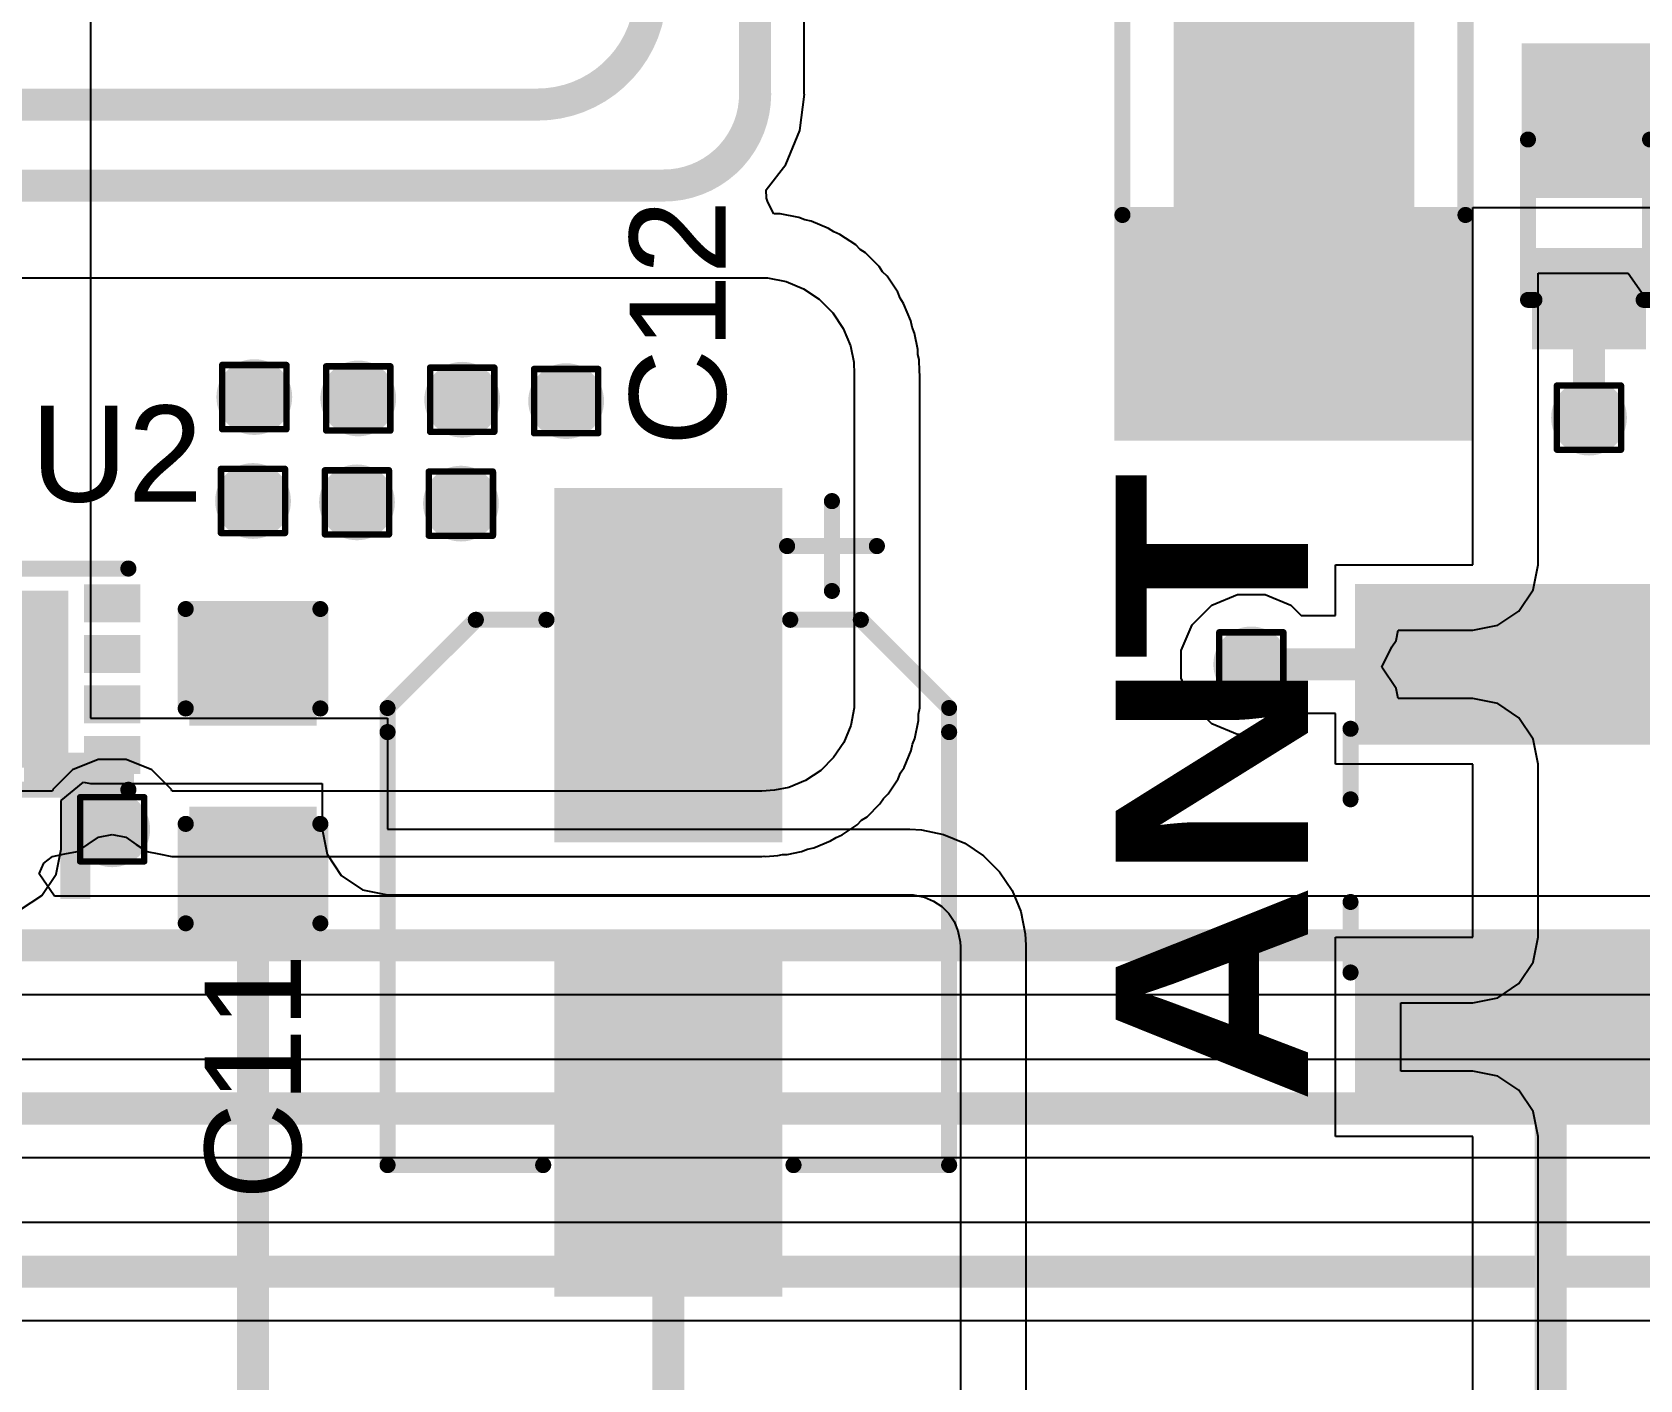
# Model space of a CAD drawing. Header units: inches. Extents: x -40 to 219, y 2 to 133.
# Drawn here: x 17.25 to 29.98, y 55.44 to 66.11 of the extents above; entities that cross this region are included whole.
import ezdxf

# ---------------------------------------------------------------- set-up
doc = ezdxf.new("R2010")
doc.units = ezdxf.units.IN
for name, color, linetype in [('Bottom Layer', 5, 'Continuous'), ('Drill Drawing', 1, 'Continuous'), ('Top Layer', 1, 'Continuous'), ('Top Overlay', 2, 'Continuous'), ('Top Paste', 8, 'Continuous'), ('Top Solder', 216, 'Continuous'), ('Via Holes', 16, 'Continuous')]:
    doc.layers.add(name, color=color, linetype=linetype)
doc.styles.add('Arial', font='', dxfattribs={"height": 0.2})
doc.styles.add('Arial Black_Bold', font='', dxfattribs={"height": 0.2})
doc.styles.get('Arial').set_extended_font_data('Arial')
doc.styles.get('Arial Black_Bold').set_extended_font_data('Arial Black', bold=True)

# ---------------------------------------------------------------- blocks, each defined once
blk = doc.blocks.new('DFN_8_1_2_1_6__25')
at = {"layer": 'Top Layer'}
for points in [[(-0.375, 0.7), (-0.375, 0.5), (-0.72, 0.5), (-0.72, 0.7)], [(0.15, 0.65), (0.15, -0.65), (-0.15, -0.65), (-0.15, 0.65)], [(0.72, 0.7), (0.72, 0.5), (0.375, 0.5), (0.375, 0.7)], [(-0.375, 0.3), (-0.375, 0.1), (-0.72, 0.1), (-0.72, 0.3)], [(0.72, 0.3), (0.72, 0.1), (0.375, 0.1), (0.375, 0.3)], [(-0.375, -0.1), (-0.375, -0.3), (-0.72, -0.3), (-0.72, -0.1)], [(0.72, -0.1), (0.72, -0.3), (0.375, -0.3), (0.375, -0.1)], [(-0.375, -0.5), (-0.375, -0.7), (-0.72, -0.7), (-0.72, -0.5)], [(0.72, -0.5), (0.72, -0.7), (0.375, -0.7), (0.375, -0.5)]]:
    blk.add_hatch(color=1, dxfattribs=at).paths.add_polyline_path(points)
at = {"layer": 'Top Paste'}
for points in [[(-0.375, 0.7), (-0.375, 0.5), (-0.72, 0.5), (-0.72, 0.7)], [(0.15, 0.65), (0.15, -0.65), (-0.15, -0.65), (-0.15, 0.65)], [(0.72, 0.7), (0.72, 0.5), (0.375, 0.5), (0.375, 0.7)], [(-0.375, 0.3), (-0.375, 0.1), (-0.72, 0.1), (-0.72, 0.3)], [(0.72, 0.3), (0.72, 0.1), (0.375, 0.1), (0.375, 0.3)], [(-0.375, -0.1), (-0.375, -0.3), (-0.72, -0.3), (-0.72, -0.1)], [(0.72, -0.1), (0.72, -0.3), (0.375, -0.3), (0.375, -0.1)], [(-0.375, -0.5), (-0.375, -0.7), (-0.72, -0.7), (-0.72, -0.5)], [(0.72, -0.5), (0.72, -0.7), (0.375, -0.7), (0.375, -0.5)]]:
    blk.add_hatch(color=8, dxfattribs=at).paths.add_polyline_path(points)
at = {"layer": 'Top Solder'}
for points in [[(-0.324, 0.751), (-0.324, 0.449), (-0.771, 0.449), (-0.771, 0.751)], [(0.201, 0.701), (0.201, -0.701), (-0.201, -0.701), (-0.201, 0.701)], [(0.771, 0.751), (0.771, 0.449), (0.324, 0.449), (0.324, 0.751)], [(-0.324, 0.351), (-0.324, 0.049), (-0.771, 0.049), (-0.771, 0.351)], [(0.771, 0.351), (0.771, 0.049), (0.324, 0.049), (0.324, 0.351)], [(-0.324, -0.049), (-0.324, -0.351), (-0.771, -0.351), (-0.771, -0.049)], [(0.771, -0.049), (0.771, -0.351), (0.324, -0.351), (0.324, -0.049)], [(-0.324, -0.449), (-0.324, -0.751), (-0.771, -0.751), (-0.771, -0.449)], [(0.771, -0.449), (0.771, -0.751), (0.324, -0.751), (0.324, -0.449)]]:
    blk.add_hatch(color=216, dxfattribs=at).paths.add_polyline_path(points)
at = {"layer": 'Top Overlay'}
for points in [[(-0.676, 0.876, 0.127, 0.127, 0), (0.676, 0.876, 0.127, 0.127, 0)], [(-0.979, 0.473, 0.127, 0.127, 0), (-0.979, 0.727, 0.127, 0.127, 0)], [(-0.979, 0.727, 0.127, 0.127, 0), (-0.852, 0.6, 0.127, 0.127, 0)], [(-0.979, 0.473, 0.127, 0.127, 0), (-0.852, 0.6, 0.127, 0.127, 0)], [(-0.676, -0.876, 0.127, 0.127, 0), (0.676, -0.876, 0.127, 0.127, 0)]]:
    blk.add_lwpolyline(points, format="xyseb", dxfattribs=at)
for points in [[(-0.708, 0.876, 0.0635, 0.0635, 1), (-0.644, 0.876, 0.0635, 0.0635, 1)], [(0.644, 0.876, 0.0635, 0.0635, 1), (0.708, 0.876, 0.0635, 0.0635, 1)], [(-1.011, 0.727, 0.0635, 0.0635, 1), (-0.948, 0.727, 0.0635, 0.0635, 1)], [(-1.011, 0.727, 0.0635, 0.0635, 1), (-0.948, 0.727, 0.0635, 0.0635, 1)], [(-0.884, 0.6, 0.0635, 0.0635, 1), (-0.821, 0.6, 0.0635, 0.0635, 1)], [(-0.884, 0.6, 0.0635, 0.0635, 1), (-0.821, 0.6, 0.0635, 0.0635, 1)], [(-1.011, 0.473, 0.0635, 0.0635, 1), (-0.948, 0.473, 0.0635, 0.0635, 1)], [(-1.011, 0.473, 0.0635, 0.0635, 1), (-0.948, 0.473, 0.0635, 0.0635, 1)], [(-0.708, -0.876, 0.0635, 0.0635, 1), (-0.644, -0.876, 0.0635, 0.0635, 1)], [(0.644, -0.876, 0.0635, 0.0635, 1), (0.708, -0.876, 0.0635, 0.0635, 1)]]:
    blk.add_lwpolyline(points, format="xyseb", close=True, dxfattribs=at)
blk = doc.blocks.new('U_FL_R_SMT_1_80___155')
at = {"layer": 'Top Layer'}
for points in [[(-2.01, 2.074), (-0.94, 2.074), (-0.94, -0.126), (-2.01, -0.126)], [(0.94, 2.074), (2.01, 2.074), (2.01, -0.126), (0.94, -0.126)], [(-0.51, -0.439), (0.51, -0.439), (0.51, -1.509), (-0.51, -1.509)]]:
    blk.add_hatch(color=1, dxfattribs=at).paths.add_polyline_path(points)
at = {"layer": 'Top Paste'}
for points in [[(-2.01, 2.074), (-0.94, 2.074), (-0.94, -0.126), (-2.01, -0.126)], [(0.94, 2.074), (2.01, 2.074), (2.01, -0.126), (0.94, -0.126)], [(-0.51, -0.439), (0.51, -0.439), (0.51, -1.509), (-0.51, -1.509)]]:
    blk.add_hatch(color=8, dxfattribs=at).paths.add_polyline_path(points)
at = {"layer": 'Top Solder'}
for points in [[(-2.112, 2.176), (-0.838, 2.176), (-0.838, -0.227), (-2.112, -0.227)], [(0.838, 2.176), (2.112, 2.176), (2.112, -0.227), (0.838, -0.227)], [(-0.612, -0.338), (0.612, -0.338), (0.612, -1.611), (-0.612, -1.611)]]:
    blk.add_hatch(color=216, dxfattribs=at).paths.add_polyline_path(points)
at = {"layer": 'Top Overlay'}
for points in [[(-0.965, 2.21, 0.127, 0.127, 0), (-0.406, 2.21, 0.127, 0.127, 0)], [(0.406, 2.21, 0.127, 0.127, 0), (0.965, 2.21, 0.127, 0.127, 0)], [(-1.219, -0.533, 0.127, 0.127, 0), (-0.762, -0.533, 0.127, 0.127, 0)], [(0.762, -0.533, 0.127, 0.127, 0), (1.219, -0.533, 0.127, 0.127, 0)], [(0.889, -0.787, 0.254, 0.254, 0), (0.737, -0.94, 0.254, 0.254, 0)], [(0.889, -0.787, 0.254, 0.254, 0), (0.889, -1.092, 0.254, 0.254, 0)], [(0.737, -0.94, 0.254, 0.254, 0), (0.889, -1.092, 0.254, 0.254, 0)]]:
    blk.add_lwpolyline(points, format="xyseb", dxfattribs=at)
for points in [[(-0.997, 2.21, 0.0635, 0.0635, 1), (-0.933, 2.21, 0.0635, 0.0635, 1)], [(-0.438, 2.21, 0.0635, 0.0635, 1), (-0.375, 2.21, 0.0635, 0.0635, 1)], [(0.375, 2.21, 0.0635, 0.0635, 1), (0.438, 2.21, 0.0635, 0.0635, 1)], [(0.933, 2.21, 0.0635, 0.0635, 1), (0.997, 2.21, 0.0635, 0.0635, 1)], [(-1.251, -0.533, 0.0635, 0.0635, 1), (-1.187, -0.533, 0.0635, 0.0635, 1)], [(-0.794, -0.533, 0.0635, 0.0635, 1), (-0.73, -0.533, 0.0635, 0.0635, 1)], [(0.73, -0.533, 0.0635, 0.0635, 1), (0.794, -0.533, 0.0635, 0.0635, 1)], [(1.187, -0.533, 0.0635, 0.0635, 1), (1.251, -0.533, 0.0635, 0.0635, 1)], [(0.826, -0.787, 0.127, 0.127, 1), (0.953, -0.787, 0.127, 0.127, 1)], [(0.826, -0.787, 0.127, 0.127, 1), (0.953, -0.787, 0.127, 0.127, 1)], [(0.673, -0.94, 0.127, 0.127, 1), (0.8, -0.94, 0.127, 0.127, 1)], [(0.673, -0.94, 0.127, 0.127, 1), (0.8, -0.94, 0.127, 0.127, 1)], [(0.826, -1.092, 0.127, 0.127, 1), (0.953, -1.092, 0.127, 0.127, 1)], [(0.826, -1.092, 0.127, 0.127, 1), (0.953, -1.092, 0.127, 0.127, 1)]]:
    blk.add_lwpolyline(points, format="xyseb", close=True, dxfattribs=at)
blk = doc.blocks.new('SOD_523_166')
at = {"layer": 'Top Layer'}
for points in [[(-0.9, 0.35), (-0.3, 0.35), (-0.3, -0.35), (-0.9, -0.35)], [(0.3, 0.35), (0.9, 0.35), (0.9, -0.35), (0.3, -0.35)]]:
    blk.add_hatch(color=1, dxfattribs=at).paths.add_polyline_path(points)
at = {"layer": 'Top Overlay'}
for points in [[(0.66, 0.356), (1.422, 0.356), (1.422, 0.533), (0.66, 0.533)], [(0.94, -0.381), (1.422, -0.381), (1.422, 0.381), (0.94, 0.381)], [(0.66, -0.533), (1.422, -0.533), (1.422, -0.356), (0.66, -0.356)]]:
    blk.add_hatch(color=2, dxfattribs=at).paths.add_polyline_path(points)
at = {"layer": 'Top Paste'}
for points in [[(-0.9, 0.35), (-0.3, 0.35), (-0.3, -0.35), (-0.9, -0.35)], [(0.3, 0.35), (0.9, 0.35), (0.9, -0.35), (0.3, -0.35)]]:
    blk.add_hatch(color=8, dxfattribs=at).paths.add_polyline_path(points)
at = {"layer": 'Top Solder'}
for points in [[(-1.002, 0.452), (-0.198, 0.452), (-0.198, -0.452), (-1.002, -0.452)], [(0.198, 0.452), (1.002, 0.452), (1.002, -0.452), (0.198, -0.452)]]:
    blk.add_hatch(color=216, dxfattribs=at).paths.add_polyline_path(points)
at = {"layer": 'Top Overlay'}
for points in [[(-0.61, 0.483, 0.127, 0.127, 0), (0.66, 0.483, 0.127, 0.127, 0)], [(-0.61, 0.482, 0.127, 0.127, 0), (-0.61, 0.432, 0.127, 0.127, 0)], [(-0.61, -0.432, 0.127, 0.127, 0), (-0.61, -0.482, 0.127, 0.127, 0)], [(-0.61, -0.483, 0.127, 0.127, 0), (0.66, -0.483, 0.127, 0.127, 0)]]:
    blk.add_lwpolyline(points, format="xyseb", dxfattribs=at)
for points in [[(-0.641, 0.483, 0.0635, 0.0635, 1), (-0.578, 0.483, 0.0635, 0.0635, 1)], [(-0.641, 0.482, 0.0635, 0.0635, 1), (-0.578, 0.482, 0.0635, 0.0635, 1)], [(0.629, 0.483, 0.0635, 0.0635, 1), (0.692, 0.483, 0.0635, 0.0635, 1)], [(-0.641, 0.432, 0.0635, 0.0635, 1), (-0.578, 0.432, 0.0635, 0.0635, 1)], [(-0.641, -0.432, 0.0635, 0.0635, 1), (-0.578, -0.432, 0.0635, 0.0635, 1)], [(-0.641, -0.482, 0.0635, 0.0635, 1), (-0.578, -0.482, 0.0635, 0.0635, 1)], [(-0.641, -0.483, 0.0635, 0.0635, 1), (-0.578, -0.483, 0.0635, 0.0635, 1)], [(0.629, -0.483, 0.0635, 0.0635, 1), (0.692, -0.483, 0.0635, 0.0635, 1)]]:
    blk.add_lwpolyline(points, format="xyseb", close=True, dxfattribs=at)
blk = doc.blocks.new('SMA_168')
at = {"layer": 'Top Layer'}
for points in [[(-3.25, 0.85), (-0.75, 0.85), (-0.75, -0.85), (-3.25, -0.85)], [(0.75, 0.85), (3.25, 0.85), (3.25, -0.85), (0.75, -0.85)]]:
    blk.add_hatch(color=1, dxfattribs=at).paths.add_polyline_path(points)
at = {"layer": 'Top Overlay'}
for points in [[(-4.445, -1.422), (-3.278, -1.422), (-3.278, 1.422), (-4.445, 1.422)], [(-3.3, 0.924), (-2.596, 0.924), (-2.596, 1.422), (-3.3, 1.422)], [(-3.3, -1.422), (-2.596, -1.422), (-2.596, -0.924), (-3.3, -0.924)]]:
    blk.add_hatch(color=2, dxfattribs=at).paths.add_polyline_path(points)
at = {"layer": 'Top Paste'}
for points in [[(-3.25, 0.85), (-0.75, 0.85), (-0.75, -0.85), (-3.25, -0.85)], [(0.75, 0.85), (3.25, 0.85), (3.25, -0.85), (0.75, -0.85)]]:
    blk.add_hatch(color=8, dxfattribs=at).paths.add_polyline_path(points)
at = {"layer": 'Top Solder'}
for points in [[(-3.352, 0.952), (-0.648, 0.952), (-0.648, -0.952), (-3.352, -0.952)], [(0.648, 0.952), (3.352, 0.952), (3.352, -0.952), (0.648, -0.952)]]:
    blk.add_hatch(color=216, dxfattribs=at).paths.add_polyline_path(points)
at = {"layer": 'Top Overlay'}
for points in [[(-2.658, 1.358, 0.127, 0.127, 0), (2.061, 1.358, 0.127, 0.127, 0)], [(2.061, 1.358, 0.127, 0.127, 0), (2.061, 1.012, 0.127, 0.127, 0)], [(2.061, -1.012, 0.127, 0.127, 0), (2.061, -1.358, 0.127, 0.127, 0)], [(-2.658, -1.358, 0.127, 0.127, 0), (2.061, -1.358, 0.127, 0.127, 0)]]:
    blk.add_lwpolyline(points, format="xyseb", dxfattribs=at)
for points in [[(-2.69, 1.358, 0.0635, 0.0635, 1), (-2.626, 1.358, 0.0635, 0.0635, 1)], [(2.029, 1.358, 0.0635, 0.0635, 1), (2.093, 1.358, 0.0635, 0.0635, 1)], [(2.029, 1.358, 0.0635, 0.0635, 1), (2.093, 1.358, 0.0635, 0.0635, 1)], [(2.029, 1.012, 0.0635, 0.0635, 1), (2.093, 1.012, 0.0635, 0.0635, 1)], [(2.029, -1.012, 0.0635, 0.0635, 1), (2.093, -1.012, 0.0635, 0.0635, 1)], [(-2.69, -1.358, 0.0635, 0.0635, 1), (-2.626, -1.358, 0.0635, 0.0635, 1)], [(2.029, -1.358, 0.0635, 0.0635, 1), (2.093, -1.358, 0.0635, 0.0635, 1)], [(2.029, -1.358, 0.0635, 0.0635, 1), (2.093, -1.358, 0.0635, 0.0635, 1)]]:
    blk.add_lwpolyline(points, format="xyseb", close=True, dxfattribs=at)
blk = doc.blocks.new('RVT1E100M0405__200')
at = {"layer": 'Top Layer'}
for points in [[(-3.1, 0.8), (-0.5, 0.8), (-0.5, -0.8), (-3.1, -0.8)], [(0.5, 0.8), (3.1, 0.8), (3.1, -0.8), (0.5, -0.8)]]:
    blk.add_hatch(color=1, dxfattribs=at).paths.add_polyline_path(points)
at = {"layer": 'Top Paste'}
for points in [[(-3.1, 0.8), (-0.5, 0.8), (-0.5, -0.8), (-3.1, -0.8)], [(0.5, 0.8), (3.1, 0.8), (3.1, -0.8), (0.5, -0.8)]]:
    blk.add_hatch(color=8, dxfattribs=at).paths.add_polyline_path(points)
at = {"layer": 'Top Solder'}
for points in [[(-3.202, 0.902), (-0.398, 0.902), (-0.398, -0.902), (-3.202, -0.902)], [(0.398, 0.902), (3.202, 0.902), (3.202, -0.902), (0.398, -0.902)]]:
    blk.add_hatch(color=216, dxfattribs=at).paths.add_polyline_path(points)
at = {"layer": 'Top Overlay'}
for points in [[(-2.159, 1.524, 0.127, 0.127, 0), (-1.46, 2.223, 0.127, 0.127, 0)], [(-1.27, 2.223, 0.127, 0.127, 0), (-1.46, 2.223, 0.127, 0.127, 0)], [(2.159, 2.223, 0.127, 0.127, 0), (-1.27, 2.223, 0.127, 0.127, 0)], [(2.159, 0.991, 0.127, 0.127, 0), (2.159, 2.223, 0.127, 0.127, 0)], [(-2.743, 0.94, 0.127, 0.127, 0), (-2.743, 1.651, 0.127, 0.127, 0)], [(-2.159, 0.965, 0.127, 0.127, 0), (-2.159, 1.524, 0.127, 0.127, 0)], [(-2.388, 1.295, 0.127, 0.127, 0), (-3.099, 1.295, 0.127, 0.127, 0)], [(-2.159, -1.524, 0.127, 0.127, 0), (-2.159, -0.965, 0.127, 0.127, 0)], [(2.159, -2.223, 0.127, 0.127, 0), (2.159, -0.991, 0.127, 0.127, 0)], [(-1.46, -2.223, 0.127, 0.127, 0), (-2.159, -1.524, 0.127, 0.127, 0)], [(-1.27, -2.223, 0.127, 0.127, 0), (-1.46, -2.223, 0.127, 0.127, 0)], [(2.159, -2.223, 0.127, 0.127, 0), (-1.27, -2.223, 0.127, 0.127, 0)]]:
    blk.add_lwpolyline(points, format="xyseb", dxfattribs=at)
for points in [[(-1.492, 2.223, 0.0635, 0.0635, 1), (-1.429, 2.223, 0.0635, 0.0635, 1)], [(-1.492, 2.223, 0.0635, 0.0635, 1), (-1.429, 2.223, 0.0635, 0.0635, 1)], [(-1.302, 2.223, 0.0635, 0.0635, 1), (-1.238, 2.223, 0.0635, 0.0635, 1)], [(-1.302, 2.223, 0.0635, 0.0635, 1), (-1.238, 2.223, 0.0635, 0.0635, 1)], [(2.127, 2.223, 0.0635, 0.0635, 1), (2.191, 2.223, 0.0635, 0.0635, 1)], [(2.127, 2.223, 0.0635, 0.0635, 1), (2.191, 2.223, 0.0635, 0.0635, 1)], [(-2.775, 1.651, 0.0635, 0.0635, 1), (-2.711, 1.651, 0.0635, 0.0635, 1)], [(-2.191, 1.524, 0.0635, 0.0635, 1), (-2.127, 1.524, 0.0635, 0.0635, 1)], [(-2.191, 1.524, 0.0635, 0.0635, 1), (-2.127, 1.524, 0.0635, 0.0635, 1)], [(-3.131, 1.295, 0.0635, 0.0635, 1), (-3.067, 1.295, 0.0635, 0.0635, 1)], [(-2.419, 1.295, 0.0635, 0.0635, 1), (-2.356, 1.295, 0.0635, 0.0635, 1)], [(-2.191, 0.965, 0.0635, 0.0635, 1), (-2.127, 0.965, 0.0635, 0.0635, 1)], [(2.127, 0.991, 0.0635, 0.0635, 1), (2.191, 0.991, 0.0635, 0.0635, 1)], [(-2.775, 0.94, 0.0635, 0.0635, 1), (-2.711, 0.94, 0.0635, 0.0635, 1)], [(-2.191, -0.965, 0.0635, 0.0635, 1), (-2.127, -0.965, 0.0635, 0.0635, 1)], [(2.127, -0.991, 0.0635, 0.0635, 1), (2.191, -0.991, 0.0635, 0.0635, 1)], [(-2.191, -1.524, 0.0635, 0.0635, 1), (-2.127, -1.524, 0.0635, 0.0635, 1)], [(-2.191, -1.524, 0.0635, 0.0635, 1), (-2.127, -1.524, 0.0635, 0.0635, 1)], [(-1.492, -2.223, 0.0635, 0.0635, 1), (-1.429, -2.223, 0.0635, 0.0635, 1)], [(-1.492, -2.223, 0.0635, 0.0635, 1), (-1.429, -2.223, 0.0635, 0.0635, 1)], [(-1.302, -2.223, 0.0635, 0.0635, 1), (-1.238, -2.223, 0.0635, 0.0635, 1)], [(-1.302, -2.223, 0.0635, 0.0635, 1), (-1.238, -2.223, 0.0635, 0.0635, 1)], [(2.127, -2.223, 0.0635, 0.0635, 1), (2.191, -2.223, 0.0635, 0.0635, 1)], [(2.127, -2.223, 0.0635, 0.0635, 1), (2.191, -2.223, 0.0635, 0.0635, 1)]]:
    blk.add_lwpolyline(points, format="xyseb", close=True, dxfattribs=at)
blk = doc.blocks.new('C___0603_201')
at = {"layer": 'Top Layer'}
for points in [[(-0.381, 0.445), (-0.381, -0.445), (-1.143, -0.445), (-1.143, 0.445)], [(1.143, 0.445), (1.143, -0.445), (0.381, -0.445), (0.381, 0.445)]]:
    blk.add_hatch(color=1, dxfattribs=at).paths.add_polyline_path(points)
at = {"layer": 'Top Paste'}
for points in [[(-0.381, 0.445), (-0.381, -0.445), (-1.143, -0.445), (-1.143, 0.445)], [(1.143, 0.445), (1.143, -0.445), (0.381, -0.445), (0.381, 0.445)]]:
    blk.add_hatch(color=8, dxfattribs=at).paths.add_polyline_path(points)
at = {"layer": 'Top Solder'}
for points in [[(-0.321, 0.504), (-0.321, -0.504), (-1.203, -0.504), (-1.203, 0.504)], [(1.203, 0.504), (1.203, -0.504), (0.321, -0.504), (0.321, 0.504)]]:
    blk.add_hatch(color=216, dxfattribs=at).paths.add_polyline_path(points)
at = {"layer": 'Top Overlay'}
for points in [[(-1.245, 0.533, 0.127, 0.127, 0), (-0.457, 0.533, 0.127, 0.127, 0)], [(-1.245, 0.533, 0.127, 0.127, 0), (-1.245, -0.533, 0.127, 0.127, 0)], [(0.457, 0.533, 0.127, 0.127, 0), (1.245, 0.533, 0.127, 0.127, 0)], [(1.245, 0.533, 0.127, 0.127, 0), (1.245, -0.533, 0.127, 0.127, 0)], [(-1.245, -0.533, 0.127, 0.127, 0), (-0.457, -0.533, 0.127, 0.127, 0)], [(0.457, -0.533, 0.127, 0.127, 0), (1.245, -0.533, 0.127, 0.127, 0)]]:
    blk.add_lwpolyline(points, format="xyseb", dxfattribs=at)
for points in [[(-1.276, 0.533, 0.0635, 0.0635, 1), (-1.213, 0.533, 0.0635, 0.0635, 1)], [(-1.276, 0.533, 0.0635, 0.0635, 1), (-1.213, 0.533, 0.0635, 0.0635, 1)], [(-0.489, 0.533, 0.0635, 0.0635, 1), (-0.425, 0.533, 0.0635, 0.0635, 1)], [(0.425, 0.533, 0.0635, 0.0635, 1), (0.489, 0.533, 0.0635, 0.0635, 1)], [(1.213, 0.533, 0.0635, 0.0635, 1), (1.276, 0.533, 0.0635, 0.0635, 1)], [(1.213, 0.533, 0.0635, 0.0635, 1), (1.276, 0.533, 0.0635, 0.0635, 1)], [(-1.276, -0.533, 0.0635, 0.0635, 1), (-1.213, -0.533, 0.0635, 0.0635, 1)], [(-1.276, -0.533, 0.0635, 0.0635, 1), (-1.213, -0.533, 0.0635, 0.0635, 1)], [(-0.489, -0.533, 0.0635, 0.0635, 1), (-0.425, -0.533, 0.0635, 0.0635, 1)], [(0.425, -0.533, 0.0635, 0.0635, 1), (0.489, -0.533, 0.0635, 0.0635, 1)], [(1.213, -0.533, 0.0635, 0.0635, 1), (1.276, -0.533, 0.0635, 0.0635, 1)], [(1.213, -0.533, 0.0635, 0.0635, 1), (1.276, -0.533, 0.0635, 0.0635, 1)]]:
    blk.add_lwpolyline(points, format="xyseb", close=True, dxfattribs=at)

msp = doc.modelspace()

# ---------------------------------------------------------------- hatches: boundary and pattern name
at = {"layer": 'Bottom Layer'}
h = msp.add_hatch(color=5, dxfattribs=at)
edge = h.paths.add_edge_path()
edge.add_arc((19.011, 63.223), 0.3, 0, 360)
h = msp.add_hatch(color=5, dxfattribs=at)
edge = h.paths.add_edge_path()
edge.add_arc((19.834, 63.212), 0.3, 0, 360)
h = msp.add_hatch(color=5, dxfattribs=at)
edge = h.paths.add_edge_path()
edge.add_arc((20.657, 63.202), 0.3, 0, 360)
h = msp.add_hatch(color=5, dxfattribs=at)
edge = h.paths.add_edge_path()
edge.add_arc((21.48, 63.191), 0.3, 0, 360)
h = msp.add_hatch(color=5, dxfattribs=at)
edge = h.paths.add_edge_path()
edge.add_arc((29.578, 63.06), 0.3, 0, 360)
h = msp.add_hatch(color=5, dxfattribs=at)
edge = h.paths.add_edge_path()
edge.add_arc((19.001, 62.4), 0.3, 0, 360)
h = msp.add_hatch(color=5, dxfattribs=at)
edge = h.paths.add_edge_path()
edge.add_arc((19.824, 62.389), 0.3, 0, 360)
h = msp.add_hatch(color=5, dxfattribs=at)
edge = h.paths.add_edge_path()
edge.add_arc((20.647, 62.379), 0.3, 0, 360)
h = msp.add_hatch(color=5, dxfattribs=at)
edge = h.paths.add_edge_path()
edge.add_arc((26.904, 61.106), 0.3, 0, 360)
h = msp.add_hatch(color=5, dxfattribs=at)
edge = h.paths.add_edge_path()
edge.add_arc((17.886, 59.8), 0.3, 0, 360)
at = {"layer": 'Top Layer'}
h = msp.add_hatch(color=1, dxfattribs=at)
edge = h.paths.add_edge_path()
edge.add_arc((19.011, 63.223), 0.3, 0, 360)
h = msp.add_hatch(color=1, dxfattribs=at)
edge = h.paths.add_edge_path()
edge.add_arc((19.834, 63.212), 0.3, 0, 360)
h = msp.add_hatch(color=1, dxfattribs=at)
edge = h.paths.add_edge_path()
edge.add_arc((20.657, 63.202), 0.3, 0, 360)
h = msp.add_hatch(color=1, dxfattribs=at)
edge = h.paths.add_edge_path()
edge.add_arc((21.48, 63.191), 0.3, 0, 360)
h = msp.add_hatch(color=1, dxfattribs=at)
edge = h.paths.add_edge_path()
edge.add_arc((29.578, 63.06), 0.3, 0, 360)
h = msp.add_hatch(color=1, dxfattribs=at)
edge = h.paths.add_edge_path()
edge.add_arc((19.001, 62.4), 0.3, 0, 360)
h = msp.add_hatch(color=1, dxfattribs=at)
edge = h.paths.add_edge_path()
edge.add_arc((19.824, 62.389), 0.3, 0, 360)
h = msp.add_hatch(color=1, dxfattribs=at)
edge = h.paths.add_edge_path()
edge.add_arc((20.647, 62.379), 0.3, 0, 360)
h = msp.add_hatch(color=1, dxfattribs=at)
edge = h.paths.add_edge_path()
edge.add_arc((26.904, 61.106), 0.3, 0, 360)
for points in [[(17.188, 60.07), (18.058, 60.07), (18.058, 60.406), (17.188, 60.406)], [(17.474, 59.247), (17.713, 59.247), (17.713, 60.163), (17.474, 60.163)]]:
    msp.add_hatch(color=1, dxfattribs=at).paths.add_polyline_path(points)
h = msp.add_hatch(color=1, dxfattribs=at)
edge = h.paths.add_edge_path()
edge.add_arc((17.886, 59.8), 0.3, 0, 360)
at = {"layer": 'Via Holes'}
h = msp.add_hatch(color=7, dxfattribs=at)
edge = h.paths.add_edge_path()
edge.add_arc((19.011, 63.223), 0.15, 0, 360)
h = msp.add_hatch(color=7, dxfattribs=at)
edge = h.paths.add_edge_path()
edge.add_arc((19.834, 63.212), 0.15, 0, 360)
h = msp.add_hatch(color=7, dxfattribs=at)
edge = h.paths.add_edge_path()
edge.add_arc((20.657, 63.202), 0.15, 0, 360)
h = msp.add_hatch(color=7, dxfattribs=at)
edge = h.paths.add_edge_path()
edge.add_arc((21.48, 63.191), 0.15, 0, 360)
h = msp.add_hatch(color=7, dxfattribs=at)
edge = h.paths.add_edge_path()
edge.add_arc((29.578, 63.06), 0.15, 0, 360)
h = msp.add_hatch(color=7, dxfattribs=at)
edge = h.paths.add_edge_path()
edge.add_arc((19.001, 62.4), 0.15, 0, 360)
h = msp.add_hatch(color=7, dxfattribs=at)
edge = h.paths.add_edge_path()
edge.add_arc((19.824, 62.389), 0.15, 0, 360)
h = msp.add_hatch(color=7, dxfattribs=at)
edge = h.paths.add_edge_path()
edge.add_arc((20.647, 62.379), 0.15, 0, 360)
h = msp.add_hatch(color=7, dxfattribs=at)
edge = h.paths.add_edge_path()
edge.add_arc((26.904, 61.106), 0.15, 0, 360)
h = msp.add_hatch(color=7, dxfattribs=at)
edge = h.paths.add_edge_path()
edge.add_arc((17.886, 59.8), 0.15, 0, 360)

# ---------------------------------------------------------------- linework, layer by layer
at = {"layer": 'Bottom Layer'}
for p, q in [((23.365, 65.621), (23.365, 72.757)), ((23.329, 65.333), (23.367, 65.621)), ((23.367, 65.621), (23.365, 65.621)), ((23.218, 65.065), (23.329, 65.333)), ((23.063, 64.863), (23.218, 65.065)), ((23.067, 64.798), (23.063, 64.863)), ((23.077, 64.765), (23.067, 64.798)), ((23.124, 64.675), (23.077, 64.765)), ((23.175, 64.675), (23.124, 64.675)), ((23.322, 64.646), (23.175, 64.675)), ((23.369, 64.627), (23.322, 64.646)), ((23.419, 64.617), (23.369, 64.627)), ((23.558, 64.559), (23.419, 64.617)), ((23.6, 64.531), (23.558, 64.559)), ((23.647, 64.511), (23.6, 64.531)), ((23.772, 64.428), (23.647, 64.511)), ((23.808, 64.392), (23.772, 64.428)), ((23.851, 64.364), (23.808, 64.392)), ((23.957, 64.257), (23.851, 64.364)), ((14.649, 64.167), (22.999, 64.167)), ((22.999, 64.167), (23.074, 64.167)), ((23.074, 64.167), (23.221, 64.138)), ((23.985, 64.215), (23.957, 64.257)), ((24.021, 64.179), (23.985, 64.215)), ((24.105, 64.054), (24.021, 64.179)), ((23.221, 64.138), (23.36, 64.081)), ((23.36, 64.081), (23.484, 63.997)), ((24.124, 64.007), (24.105, 64.054)), ((23.484, 63.997), (23.591, 63.891)), ((24.152, 63.965), (24.124, 64.007)), ((24.21, 63.826), (24.152, 63.965)), ((23.591, 63.891), (23.674, 63.766)), ((24.22, 63.776), (24.21, 63.826)), ((24.239, 63.729), (24.22, 63.776)), ((23.674, 63.766), (23.731, 63.628)), ((24.265, 63.6), (24.239, 63.729)), ((23.731, 63.628), (23.757, 63.499)), ((24.265, 63.559), (24.265, 63.6)), ((24.274, 63.52), (24.265, 63.559)), ((24.278, 63.426), (24.274, 63.52)), ((23.757, 63.499), (23.761, 63.405)), ((23.761, 63.405), (23.761, 60.834)), ((24.277, 63.416), (24.278, 63.426)), ((24.279, 63.405), (24.277, 63.416)), ((24.279, 60.834), (24.279, 63.405)), ((23.761, 60.762), (23.733, 60.621)), ((23.761, 60.834), (23.761, 60.762)), ((24.269, 60.712), (24.279, 60.762)), ((24.279, 60.762), (24.279, 60.834)), ((23.733, 60.621), (23.677, 60.488)), ((24.241, 60.52), (24.269, 60.661)), ((24.269, 60.661), (24.269, 60.712)), ((23.677, 60.488), (23.597, 60.368)), ((24.211, 60.423), (24.221, 60.473)), ((24.221, 60.473), (24.241, 60.52)), ((17.775, 60.354), (17.572, 60.27)), ((17.996, 60.354), (17.775, 60.354)), ((18.199, 60.27), (17.996, 60.354)), ((23.597, 60.368), (23.496, 60.267)), ((24.156, 60.29), (24.211, 60.423)), ((17.572, 60.27), (17.416, 60.114)), ((18.355, 60.114), (18.199, 60.27)), ((23.496, 60.267), (23.376, 60.187)), ((24.108, 60.2), (24.128, 60.247)), ((24.128, 60.247), (24.156, 60.29)), ((17.412, 60.103), (17.114, 60.103)), ((17.416, 60.114), (17.412, 60.103)), ((18.359, 60.103), (18.355, 60.114)), ((23.03, 60.103), (18.359, 60.103)), ((23.129, 60.109), (23.03, 60.103)), ((23.243, 60.131), (23.129, 60.109)), ((23.376, 60.187), (23.243, 60.131)), ((23.992, 60.045), (24.028, 60.081)), ((24.028, 60.081), (24.108, 60.2)), ((23.862, 59.9), (23.964, 60.002)), ((23.964, 60.002), (23.992, 60.045)), ((23.664, 59.756), (23.783, 59.836)), ((23.783, 59.836), (23.819, 59.872)), ((23.819, 59.872), (23.862, 59.9)), ((17.696, 59.683), (17.778, 59.737)), ((17.778, 59.737), (17.886, 59.759)), ((17.778, 59.737), (17.778, 59.737)), ((17.886, 59.759), (17.993, 59.737)), ((17.993, 59.737), (17.993, 59.737)), ((17.993, 59.737), (18.077, 59.681)), ((23.441, 59.653), (23.574, 59.708)), ((23.574, 59.708), (23.617, 59.736)), ((23.617, 59.736), (23.664, 59.756)), ((17.345, 59.533), (17.412, 59.585)), ((17.412, 59.585), (17.51, 59.605)), ((17.51, 59.605), (17.61, 59.625)), ((17.61, 59.625), (17.696, 59.683)), ((17.61, 59.625), (17.61, 59.625)), ((17.61, 59.625), (17.61, 59.625)), ((18.077, 59.681), (18.161, 59.625)), ((18.161, 59.625), (18.161, 59.625)), ((18.161, 59.625), (18.161, 59.625)), ((18.161, 59.625), (18.256, 59.606)), ((18.256, 59.606), (18.359, 59.585)), ((18.359, 59.585), (18.359, 59.585)), ((18.359, 59.585), (18.359, 59.585)), ((18.359, 59.585), (23.03, 59.585)), ((23.03, 59.585), (23.044, 59.588)), ((23.044, 59.588), (23.058, 59.586)), ((23.058, 59.586), (23.157, 59.592)), ((23.157, 59.592), (23.193, 59.601)), ((23.193, 59.601), (23.23, 59.601)), ((23.23, 59.601), (23.344, 59.623)), ((23.344, 59.623), (23.391, 59.643)), ((23.391, 59.643), (23.441, 59.653)), ((17.309, 59.448), (17.345, 59.533)), ((17.428, 59.27), (17.309, 59.448)), ((51.147, 59.27), (17.428, 59.27)), ((10.272, 58.493), (51.147, 58.493)), ((50.965, 57.978), (10.259, 57.978)), ((10.259, 57.201), (50.965, 57.201)), ((41.054, 56.686), (10.285, 56.686)), ((10.285, 55.909), (41.054, 55.909))]:
    msp.add_line(p, q, dxfattribs=at)
for points in [[(22.976, 65.621, 0.254, 0.254, 0), (22.976, 73.152, 0.254, 0.254, 0)], [(22.149, 66.437, 0.254, 0.254, -0.414214), (21.251, 65.539, 0.254, 0.254, 0)], [(22.976, 65.621, 0.254, 0.254, -0.414214), (22.253, 64.898, 0.254, 0.254, 0)], [(7.426, 65.539, 0.254, 0.254, 0), (21.251, 65.539, 0.254, 0.254, 0)], [(9.887, 64.898, 0.254, 0.254, 0), (22.253, 64.898, 0.254, 0.254, 0)], [(9.877, 58.882, 0.254, 0.254, 0), (51.147, 58.882, 0.254, 0.254, 0)], [(9.877, 57.589, 0.254, 0.254, 0), (50.965, 57.589, 0.254, 0.254, 0)], [(9.89, 56.297, 0.254, 0.254, 0), (41.054, 56.297, 0.254, 0.254, 0)]]:
    msp.add_lwpolyline(points, format="xyseb", dxfattribs=at)
for points in [[(22.913, 65.621, 0.127, 0.127, 1), (23.04, 65.621, 0.127, 0.127, 1)], [(22.913, 65.621, 0.127, 0.127, 1), (23.04, 65.621, 0.127, 0.127, 1)], [(21.188, 65.539, 0.127, 0.127, 1), (21.315, 65.539, 0.127, 0.127, 1)], [(21.188, 65.539, 0.127, 0.127, 1), (21.315, 65.539, 0.127, 0.127, 1)], [(22.189, 64.898, 0.127, 0.127, 1), (22.316, 64.898, 0.127, 0.127, 1)], [(22.189, 64.898, 0.127, 0.127, 1), (22.316, 64.898, 0.127, 0.127, 1)]]:
    msp.add_lwpolyline(points, format="xyseb", close=True, dxfattribs=at)
at = {"layer": 'Drill Drawing'}
for points in [[(18.757, 63.477, 0.0508, 0.0508, 0), (19.265, 63.477, 0.0508, 0.0508, 0)], [(18.757, 62.969, 0.0508, 0.0508, 0), (18.757, 63.477, 0.0508, 0.0508, 0)], [(19.265, 62.969, 0.0508, 0.0508, 0), (19.265, 63.477, 0.0508, 0.0508, 0)], [(19.58, 63.466, 0.0508, 0.0508, 0), (20.088, 63.466, 0.0508, 0.0508, 0)], [(19.58, 62.958, 0.0508, 0.0508, 0), (19.58, 63.466, 0.0508, 0.0508, 0)], [(20.088, 62.958, 0.0508, 0.0508, 0), (20.088, 63.466, 0.0508, 0.0508, 0)], [(20.403, 63.456, 0.0508, 0.0508, 0), (20.911, 63.456, 0.0508, 0.0508, 0)], [(20.403, 62.948, 0.0508, 0.0508, 0), (20.403, 63.456, 0.0508, 0.0508, 0)], [(20.911, 62.948, 0.0508, 0.0508, 0), (20.911, 63.456, 0.0508, 0.0508, 0)], [(21.226, 63.445, 0.0508, 0.0508, 0), (21.734, 63.445, 0.0508, 0.0508, 0)], [(21.226, 62.937, 0.0508, 0.0508, 0), (21.226, 63.445, 0.0508, 0.0508, 0)], [(21.734, 62.937, 0.0508, 0.0508, 0), (21.734, 63.445, 0.0508, 0.0508, 0)], [(29.324, 63.314, 0.0508, 0.0508, 0), (29.832, 63.314, 0.0508, 0.0508, 0)], [(29.324, 62.806, 0.0508, 0.0508, 0), (29.324, 63.314, 0.0508, 0.0508, 0)], [(29.832, 62.806, 0.0508, 0.0508, 0), (29.832, 63.314, 0.0508, 0.0508, 0)], [(18.757, 62.969, 0.0508, 0.0508, 0), (19.265, 62.969, 0.0508, 0.0508, 0)], [(19.58, 62.958, 0.0508, 0.0508, 0), (20.088, 62.958, 0.0508, 0.0508, 0)], [(20.403, 62.948, 0.0508, 0.0508, 0), (20.911, 62.948, 0.0508, 0.0508, 0)], [(21.226, 62.937, 0.0508, 0.0508, 0), (21.734, 62.937, 0.0508, 0.0508, 0)], [(29.324, 62.806, 0.0508, 0.0508, 0), (29.832, 62.806, 0.0508, 0.0508, 0)], [(18.747, 62.654, 0.0508, 0.0508, 0), (19.255, 62.654, 0.0508, 0.0508, 0)], [(18.747, 62.146, 0.0508, 0.0508, 0), (18.747, 62.654, 0.0508, 0.0508, 0)], [(19.255, 62.146, 0.0508, 0.0508, 0), (19.255, 62.654, 0.0508, 0.0508, 0)], [(19.57, 62.643, 0.0508, 0.0508, 0), (20.078, 62.643, 0.0508, 0.0508, 0)], [(19.57, 62.135, 0.0508, 0.0508, 0), (19.57, 62.643, 0.0508, 0.0508, 0)], [(20.078, 62.135, 0.0508, 0.0508, 0), (20.078, 62.643, 0.0508, 0.0508, 0)], [(20.393, 62.633, 0.0508, 0.0508, 0), (20.901, 62.633, 0.0508, 0.0508, 0)], [(20.393, 62.125, 0.0508, 0.0508, 0), (20.393, 62.633, 0.0508, 0.0508, 0)], [(20.901, 62.125, 0.0508, 0.0508, 0), (20.901, 62.633, 0.0508, 0.0508, 0)], [(18.747, 62.146, 0.0508, 0.0508, 0), (19.255, 62.146, 0.0508, 0.0508, 0)], [(19.57, 62.135, 0.0508, 0.0508, 0), (20.078, 62.135, 0.0508, 0.0508, 0)], [(20.393, 62.125, 0.0508, 0.0508, 0), (20.901, 62.125, 0.0508, 0.0508, 0)], [(26.65, 61.36, 0.0508, 0.0508, 0), (27.158, 61.36, 0.0508, 0.0508, 0)], [(26.65, 60.852, 0.0508, 0.0508, 0), (26.65, 61.36, 0.0508, 0.0508, 0)], [(27.158, 60.852, 0.0508, 0.0508, 0), (27.158, 61.36, 0.0508, 0.0508, 0)], [(26.65, 60.852, 0.0508, 0.0508, 0), (27.158, 60.852, 0.0508, 0.0508, 0)], [(17.632, 60.054, 0.0508, 0.0508, 0), (18.14, 60.054, 0.0508, 0.0508, 0)], [(17.632, 59.546, 0.0508, 0.0508, 0), (17.632, 60.054, 0.0508, 0.0508, 0)], [(18.14, 59.546, 0.0508, 0.0508, 0), (18.14, 60.054, 0.0508, 0.0508, 0)], [(17.632, 59.546, 0.0508, 0.0508, 0), (18.14, 59.546, 0.0508, 0.0508, 0)]]:
    msp.add_lwpolyline(points, format="xyseb", dxfattribs=at)
for points in [[(18.744, 63.477, 0.0254, 0.0254, 1), (18.77, 63.477, 0.0254, 0.0254, 1)], [(18.744, 63.477, 0.0254, 0.0254, 1), (18.77, 63.477, 0.0254, 0.0254, 1)], [(19.252, 63.477, 0.0254, 0.0254, 1), (19.278, 63.477, 0.0254, 0.0254, 1)], [(19.252, 63.477, 0.0254, 0.0254, 1), (19.278, 63.477, 0.0254, 0.0254, 1)], [(19.567, 63.466, 0.0254, 0.0254, 1), (19.593, 63.466, 0.0254, 0.0254, 1)], [(19.567, 63.466, 0.0254, 0.0254, 1), (19.593, 63.466, 0.0254, 0.0254, 1)], [(20.075, 63.466, 0.0254, 0.0254, 1), (20.101, 63.466, 0.0254, 0.0254, 1)], [(20.075, 63.466, 0.0254, 0.0254, 1), (20.101, 63.466, 0.0254, 0.0254, 1)], [(20.39, 63.456, 0.0254, 0.0254, 1), (20.416, 63.456, 0.0254, 0.0254, 1)], [(20.39, 63.456, 0.0254, 0.0254, 1), (20.416, 63.456, 0.0254, 0.0254, 1)], [(20.898, 63.456, 0.0254, 0.0254, 1), (20.924, 63.456, 0.0254, 0.0254, 1)], [(20.898, 63.456, 0.0254, 0.0254, 1), (20.924, 63.456, 0.0254, 0.0254, 1)], [(21.213, 63.445, 0.0254, 0.0254, 1), (21.239, 63.445, 0.0254, 0.0254, 1)], [(21.213, 63.445, 0.0254, 0.0254, 1), (21.239, 63.445, 0.0254, 0.0254, 1)], [(21.721, 63.445, 0.0254, 0.0254, 1), (21.747, 63.445, 0.0254, 0.0254, 1)], [(21.721, 63.445, 0.0254, 0.0254, 1), (21.747, 63.445, 0.0254, 0.0254, 1)], [(29.311, 63.314, 0.0254, 0.0254, 1), (29.336, 63.314, 0.0254, 0.0254, 1)], [(29.311, 63.314, 0.0254, 0.0254, 1), (29.336, 63.314, 0.0254, 0.0254, 1)], [(29.819, 63.314, 0.0254, 0.0254, 1), (29.844, 63.314, 0.0254, 0.0254, 1)], [(29.819, 63.314, 0.0254, 0.0254, 1), (29.844, 63.314, 0.0254, 0.0254, 1)], [(18.744, 62.969, 0.0254, 0.0254, 1), (18.77, 62.969, 0.0254, 0.0254, 1)], [(18.744, 62.969, 0.0254, 0.0254, 1), (18.77, 62.969, 0.0254, 0.0254, 1)], [(19.252, 62.969, 0.0254, 0.0254, 1), (19.278, 62.969, 0.0254, 0.0254, 1)], [(19.252, 62.969, 0.0254, 0.0254, 1), (19.278, 62.969, 0.0254, 0.0254, 1)], [(19.567, 62.958, 0.0254, 0.0254, 1), (19.593, 62.958, 0.0254, 0.0254, 1)], [(19.567, 62.958, 0.0254, 0.0254, 1), (19.593, 62.958, 0.0254, 0.0254, 1)], [(20.075, 62.958, 0.0254, 0.0254, 1), (20.101, 62.958, 0.0254, 0.0254, 1)], [(20.075, 62.958, 0.0254, 0.0254, 1), (20.101, 62.958, 0.0254, 0.0254, 1)], [(20.39, 62.948, 0.0254, 0.0254, 1), (20.416, 62.948, 0.0254, 0.0254, 1)], [(20.39, 62.948, 0.0254, 0.0254, 1), (20.416, 62.948, 0.0254, 0.0254, 1)], [(20.898, 62.948, 0.0254, 0.0254, 1), (20.924, 62.948, 0.0254, 0.0254, 1)], [(20.898, 62.948, 0.0254, 0.0254, 1), (20.924, 62.948, 0.0254, 0.0254, 1)], [(21.213, 62.937, 0.0254, 0.0254, 1), (21.239, 62.937, 0.0254, 0.0254, 1)], [(21.213, 62.937, 0.0254, 0.0254, 1), (21.239, 62.937, 0.0254, 0.0254, 1)], [(21.721, 62.937, 0.0254, 0.0254, 1), (21.747, 62.937, 0.0254, 0.0254, 1)], [(21.721, 62.937, 0.0254, 0.0254, 1), (21.747, 62.937, 0.0254, 0.0254, 1)], [(29.311, 62.806, 0.0254, 0.0254, 1), (29.336, 62.806, 0.0254, 0.0254, 1)], [(29.311, 62.806, 0.0254, 0.0254, 1), (29.336, 62.806, 0.0254, 0.0254, 1)], [(29.819, 62.806, 0.0254, 0.0254, 1), (29.844, 62.806, 0.0254, 0.0254, 1)], [(29.819, 62.806, 0.0254, 0.0254, 1), (29.844, 62.806, 0.0254, 0.0254, 1)], [(18.734, 62.654, 0.0254, 0.0254, 1), (18.759, 62.654, 0.0254, 0.0254, 1)], [(18.734, 62.654, 0.0254, 0.0254, 1), (18.759, 62.654, 0.0254, 0.0254, 1)], [(19.242, 62.654, 0.0254, 0.0254, 1), (19.267, 62.654, 0.0254, 0.0254, 1)], [(19.242, 62.654, 0.0254, 0.0254, 1), (19.267, 62.654, 0.0254, 0.0254, 1)], [(19.557, 62.643, 0.0254, 0.0254, 1), (19.582, 62.643, 0.0254, 0.0254, 1)], [(19.557, 62.643, 0.0254, 0.0254, 1), (19.582, 62.643, 0.0254, 0.0254, 1)], [(20.065, 62.643, 0.0254, 0.0254, 1), (20.09, 62.643, 0.0254, 0.0254, 1)], [(20.065, 62.643, 0.0254, 0.0254, 1), (20.09, 62.643, 0.0254, 0.0254, 1)], [(20.38, 62.633, 0.0254, 0.0254, 1), (20.405, 62.633, 0.0254, 0.0254, 1)], [(20.38, 62.633, 0.0254, 0.0254, 1), (20.405, 62.633, 0.0254, 0.0254, 1)], [(20.888, 62.633, 0.0254, 0.0254, 1), (20.913, 62.633, 0.0254, 0.0254, 1)], [(20.888, 62.633, 0.0254, 0.0254, 1), (20.913, 62.633, 0.0254, 0.0254, 1)], [(18.734, 62.146, 0.0254, 0.0254, 1), (18.759, 62.146, 0.0254, 0.0254, 1)], [(18.734, 62.146, 0.0254, 0.0254, 1), (18.759, 62.146, 0.0254, 0.0254, 1)], [(19.242, 62.146, 0.0254, 0.0254, 1), (19.267, 62.146, 0.0254, 0.0254, 1)], [(19.242, 62.146, 0.0254, 0.0254, 1), (19.267, 62.146, 0.0254, 0.0254, 1)], [(19.557, 62.135, 0.0254, 0.0254, 1), (19.582, 62.135, 0.0254, 0.0254, 1)], [(19.557, 62.135, 0.0254, 0.0254, 1), (19.582, 62.135, 0.0254, 0.0254, 1)], [(20.065, 62.135, 0.0254, 0.0254, 1), (20.09, 62.135, 0.0254, 0.0254, 1)], [(20.065, 62.135, 0.0254, 0.0254, 1), (20.09, 62.135, 0.0254, 0.0254, 1)], [(20.38, 62.125, 0.0254, 0.0254, 1), (20.405, 62.125, 0.0254, 0.0254, 1)], [(20.38, 62.125, 0.0254, 0.0254, 1), (20.405, 62.125, 0.0254, 0.0254, 1)], [(20.888, 62.125, 0.0254, 0.0254, 1), (20.913, 62.125, 0.0254, 0.0254, 1)], [(20.888, 62.125, 0.0254, 0.0254, 1), (20.913, 62.125, 0.0254, 0.0254, 1)], [(26.638, 61.36, 0.0254, 0.0254, 1), (26.663, 61.36, 0.0254, 0.0254, 1)], [(26.638, 61.36, 0.0254, 0.0254, 1), (26.663, 61.36, 0.0254, 0.0254, 1)], [(27.146, 61.36, 0.0254, 0.0254, 1), (27.171, 61.36, 0.0254, 0.0254, 1)], [(27.146, 61.36, 0.0254, 0.0254, 1), (27.171, 61.36, 0.0254, 0.0254, 1)], [(26.638, 60.852, 0.0254, 0.0254, 1), (26.663, 60.852, 0.0254, 0.0254, 1)], [(26.638, 60.852, 0.0254, 0.0254, 1), (26.663, 60.852, 0.0254, 0.0254, 1)], [(27.146, 60.852, 0.0254, 0.0254, 1), (27.171, 60.852, 0.0254, 0.0254, 1)], [(27.146, 60.852, 0.0254, 0.0254, 1), (27.171, 60.852, 0.0254, 0.0254, 1)], [(17.619, 60.054, 0.0254, 0.0254, 1), (17.644, 60.054, 0.0254, 0.0254, 1)], [(17.619, 60.054, 0.0254, 0.0254, 1), (17.644, 60.054, 0.0254, 0.0254, 1)], [(18.127, 60.054, 0.0254, 0.0254, 1), (18.152, 60.054, 0.0254, 0.0254, 1)], [(18.127, 60.054, 0.0254, 0.0254, 1), (18.152, 60.054, 0.0254, 0.0254, 1)], [(17.619, 59.546, 0.0254, 0.0254, 1), (17.644, 59.546, 0.0254, 0.0254, 1)], [(17.619, 59.546, 0.0254, 0.0254, 1), (17.644, 59.546, 0.0254, 0.0254, 1)], [(18.127, 59.546, 0.0254, 0.0254, 1), (18.152, 59.546, 0.0254, 0.0254, 1)], [(18.127, 59.546, 0.0254, 0.0254, 1), (18.152, 59.546, 0.0254, 0.0254, 1)]]:
    msp.add_lwpolyline(points, format="xyseb", close=True, dxfattribs=at)
at = {"layer": 'Top Layer'}
for p, q in [((17.713, 66.883), (17.713, 60.681)), ((28.657, 61.895), (28.657, 64.723)), ((28.657, 64.723), (31.83, 64.723)), ((29.175, 61.895), (29.175, 64.205)), ((29.175, 64.205), (29.889, 64.205)), ((29.889, 64.205), (30.012, 64.027)), ((27.571, 61.494), (27.571, 61.895)), ((27.571, 61.895), (28.657, 61.895)), ((29.135, 61.697), (29.175, 61.895)), ((26.591, 61.575), (26.794, 61.66)), ((26.794, 61.66), (27.015, 61.66)), ((27.015, 61.66), (27.218, 61.575)), ((29.023, 61.528), (29.135, 61.697)), ((26.435, 61.42), (26.591, 61.575)), ((27.218, 61.575), (27.299, 61.494)), ((27.299, 61.494), (27.571, 61.494)), ((28.855, 61.416), (29.023, 61.528)), ((26.35, 61.216), (26.435, 61.42)), ((28.05, 61.296), (28.066, 61.377)), ((28.066, 61.377), (28.657, 61.377)), ((28.657, 61.377), (28.855, 61.416)), ((27.938, 61.084), (28.016, 61.245)), ((28.016, 61.245), (28.05, 61.296)), ((26.35, 60.996), (26.35, 61.216)), ((26.435, 60.792), (26.35, 60.996)), ((28.05, 60.915), (27.938, 61.084)), ((28.066, 60.835), (28.05, 60.915)), ((26.591, 60.636), (26.435, 60.792)), ((27.299, 60.717), (27.218, 60.636)), ((27.571, 60.717), (27.299, 60.717)), ((27.571, 60.317), (27.571, 60.717)), ((28.657, 60.835), (28.066, 60.835)), ((28.855, 60.795), (28.657, 60.835)), ((29.023, 60.683), (28.855, 60.795)), ((17.713, 60.681), (20.066, 60.681)), ((20.066, 60.681), (20.066, 59.8)), ((26.794, 60.552), (26.591, 60.636)), ((27.218, 60.636), (27.015, 60.552)), ((29.135, 60.515), (29.023, 60.683)), ((27.015, 60.552), (26.794, 60.552)), ((29.175, 60.317), (29.135, 60.515)), ((28.657, 60.317), (27.571, 60.317)), ((28.657, 58.945), (28.657, 60.317)), ((29.175, 58.945), (29.175, 60.317)), ((17.481, 60.028), (17.659, 60.174)), ((17.659, 60.174), (17.713, 60.163)), ((17.713, 60.163), (19.548, 60.163)), ((19.548, 60.163), (19.548, 59.8)), ((17.481, 59.643), (17.481, 60.028)), ((19.548, 59.8), (19.587, 59.602)), ((20.066, 59.8), (24.202, 59.8)), ((24.202, 59.8), (24.292, 59.795)), ((24.292, 59.795), (24.468, 59.76)), ((24.468, 59.76), (24.635, 59.691)), ((17.442, 59.445), (17.481, 59.643)), ((19.587, 59.602), (19.7, 59.434)), ((24.635, 59.691), (24.784, 59.591)), ((24.784, 59.591), (24.911, 59.464)), ((17.329, 59.277), (17.442, 59.445)), ((24.911, 59.464), (25.011, 59.315)), ((19.7, 59.434), (19.868, 59.321)), ((19.868, 59.321), (20.066, 59.282)), ((25.011, 59.315), (25.08, 59.148)), ((17.161, 59.165), (17.329, 59.277)), ((20.066, 59.282), (24.189, 59.282)), ((24.189, 59.282), (24.228, 59.28)), ((24.228, 59.28), (24.317, 59.262)), ((24.317, 59.262), (24.389, 59.232)), ((24.389, 59.232), (24.454, 59.189)), ((24.454, 59.189), (24.509, 59.134)), ((24.509, 59.134), (24.552, 59.069)), ((24.552, 59.069), (24.582, 58.997)), ((25.08, 59.148), (25.115, 58.972)), ((24.582, 58.997), (24.6, 58.908)), ((25.115, 58.972), (25.12, 58.882)), ((27.571, 57.367), (27.571, 58.945)), ((27.571, 58.945), (28.657, 58.945)), ((29.135, 58.747), (29.175, 58.945)), ((24.6, 58.908), (24.602, 58.869)), ((24.602, 58.869), (24.602, 52.393)), ((25.12, 58.882), (25.12, 58.882)), ((25.12, 58.882), (25.12, 52.393)), ((29.023, 58.578), (29.135, 58.747)), ((28.855, 58.466), (29.023, 58.578)), ((28.089, 57.885), (28.089, 58.427)), ((28.089, 58.427), (28.657, 58.427)), ((28.657, 58.427), (28.855, 58.466)), ((28.657, 57.885), (28.089, 57.885)), ((28.855, 57.845), (28.657, 57.885)), ((29.023, 57.733), (28.855, 57.845)), ((29.135, 57.565), (29.023, 57.733)), ((29.175, 57.367), (29.135, 57.565)), ((28.657, 57.367), (27.571, 57.367)), ((28.657, 52.379), (28.657, 57.367)), ((29.175, 53.516), (29.175, 57.367))]:
    msp.add_line(p, q, dxfattribs=at)
for points in [[(29.578, 63.06, 0.254, 0.254, 0), (29.578, 64.002, 0.254, 0.254, 0)], [(26.861, 61.062, 0.254, 0.254, -0.414214), (26.904, 61.106, 0.254, 0.254, 0)], [(26.904, 61.106, 0.254, 0.254, 0), (28.925, 61.106, 0.254, 0.254, 0)], [(17.886, 59.8, 0.254, 0.254, 0), (17.886, 60.344, 0.254, 0.254, 0)], [(19.001, 54.388, 0.254, 0.254, 0), (19.001, 59.538, 0.254, 0.254, 0)], [(28.893, 58.123, 0.254, 0.254, -0.414214), (28.925, 58.156, 0.254, 0.254, 0)], [(29.274, 54.261, 0.254, 0.254, 0), (29.274, 58.123, 0.254, 0.254, 0)], [(22.289, 54.388, 0.254, 0.254, 0), (22.289, 57.5, 0.254, 0.254, 0)]]:
    msp.add_lwpolyline(points, format="xyseb", dxfattribs=at)
for points in [[(29.514, 64.002, 0.127, 0.127, 1), (29.641, 64.002, 0.127, 0.127, 1)], [(29.514, 63.06, 0.127, 0.127, 1), (29.641, 63.06, 0.127, 0.127, 1)], [(26.841, 61.106, 0.127, 0.127, 1), (26.968, 61.106, 0.127, 0.127, 1)], [(26.841, 61.106, 0.127, 0.127, 1), (26.968, 61.106, 0.127, 0.127, 1)], [(28.862, 61.106, 0.127, 0.127, 1), (28.989, 61.106, 0.127, 0.127, 1)], [(26.797, 61.062, 0.127, 0.127, 1), (26.924, 61.062, 0.127, 0.127, 1)], [(17.822, 60.344, 0.127, 0.127, 1), (17.949, 60.344, 0.127, 0.127, 1)], [(17.822, 59.8, 0.127, 0.127, 1), (17.949, 59.8, 0.127, 0.127, 1)], [(18.937, 59.538, 0.127, 0.127, 1), (19.064, 59.538, 0.127, 0.127, 1)], [(28.829, 58.123, 0.127, 0.127, 1), (28.956, 58.123, 0.127, 0.127, 1)], [(28.862, 58.156, 0.127, 0.127, 1), (28.989, 58.156, 0.127, 0.127, 1)], [(29.21, 58.123, 0.127, 0.127, 1), (29.337, 58.123, 0.127, 0.127, 1)], [(22.225, 57.5, 0.127, 0.127, 1), (22.352, 57.5, 0.127, 0.127, 1)]]:
    msp.add_lwpolyline(points, format="xyseb", close=True, dxfattribs=at)

# ---------------------------------------------------------------- block references
for name, p, rotation in [('SMA_168', (27.242, 67.323), 90), ('SOD_523_166', (29.578, 64.602), 90), ('RVT1E100M0405__200', (22.289, 59.3), 270), ('U_FL_R_SMT_1_80___155', (29.9, 59.631), 90), ('C___0603_201', (19.001, 60.3), 90)]:
    msp.add_blockref(name, p, dxfattribs=dict(rotation=rotation))
msp.add_blockref('DFN_8_1_2_1_6__25', (17.338, 60.989))

# ---------------------------------------------------------------- texts
at = {"layer": 'Top Overlay'}
for s, height, style, p in [('C12', 0.762, 'Arial', (22.744, 62.834)), ('ANT', 1.524, 'Arial Black_Bold', (27.354, 57.621)), ('C11', 0.762, 'Arial', (19.381, 56.865))]:
    msp.add_text(s, height=height, rotation=90, dxfattribs=dict(at, style=style)).set_placement(p)
at = {"layer": 'Top Overlay', "style": 'Arial'}
msp.add_text('U2', height=0.762, dxfattribs=at).set_placement((17.241, 62.394))

doc.saveas('drawing.dxf')
